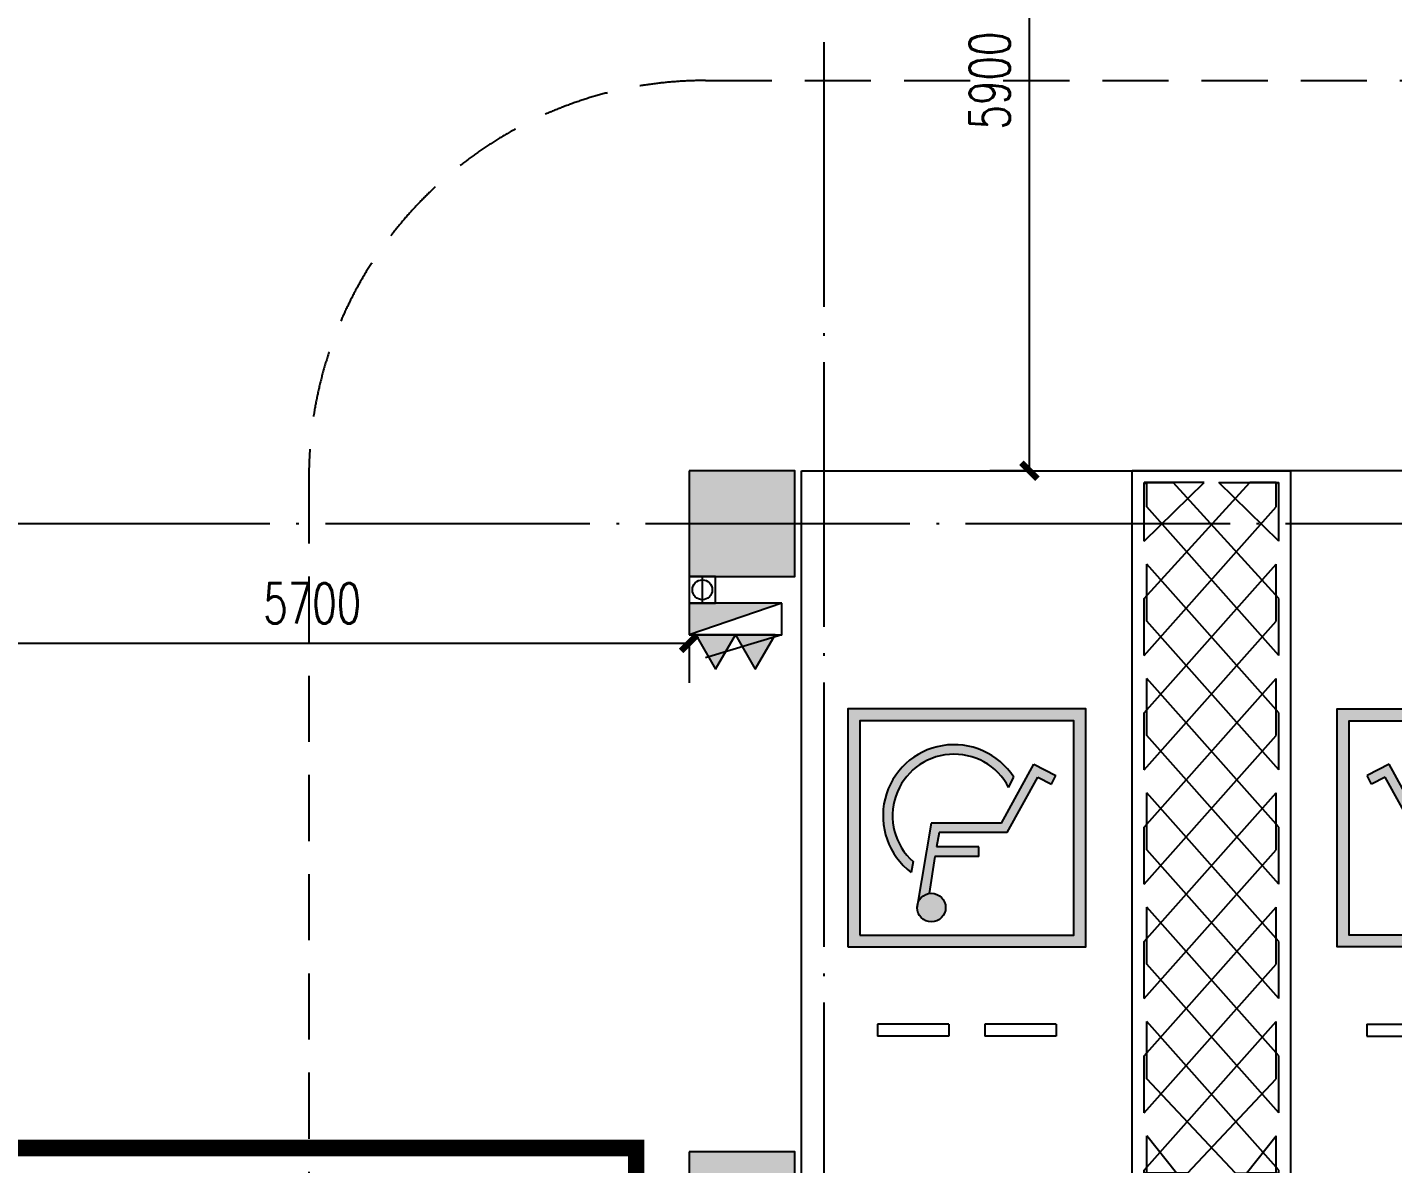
# Model space of a CAD drawing. Header units: millimetres. Extents: x 12325263 to 13848842, y -1463133 to 573208.
# Drawn here: x 12552273 to 12562597, y -1331425 to -1322835 of the extents above; entities that cross this region are included whole.
import ezdxf

# ---------------------------------------------------------------- set-up
doc = ezdxf.new("R2010")
doc.units = ezdxf.units.MM
doc.header["$LTSCALE"] = 1000
doc.linetypes.add('DASHED2', pattern=[0.375, 0.25, -0.125])
doc.linetypes.add('DOTE', pattern=[2.4200000000000004, 2, -0.2, 0.02, -0.2])
for name, color, linetype in [('#s-灭火器', 20, 'Continuous'), ('A-ANNO-DIMS', 83, 'Continuous'), ('A-AXIS', 16, 'DOTE'), ('A-COLS', 6, 'Continuous'), ('A-WALL-PATT', 8, 'Continuous'), ('A_WALL(防火墙)', 151, 'Continuous'), ('EQUIP_消火栓', 7, 'Continuous'), ('PUB_HATCH', 8, 'Continuous'), ('VPIPE-消防中', 3, 'Continuous'), ('人防墙', 6, 'Continuous'), ('商业酒店共享车位', 53, 'Continuous'), ('水条件', 1, 'Continuous'), ('车道中心线', 6, 'Continuous')]:
    doc.layers.add(name, color=color, linetype=linetype)
doc.layers.add('人防文字', color=3, linetype='Continuous', lineweight=15)
doc.styles.add('_TCH_DIM_T3', font='SIMPLEX.shx', dxfattribs={"width": 0.7058823529411765, "bigfont": 'GBCBIG.shx'})
doc.dimstyles.new('_TCH_ARCH&&120', dxfattribs={"dimtxt": 306, "dimasz": 120, "dimexe": 300, "dimexo": 360, "dimgap": 147, "dimtad": 1, "dimdec": 0, "dimzin": 0, "dimdsep": 46, "dimtxsty": '_TCH_DIM_T3', "dimblk": 'ARCHTICK', "dimcen": 0.09, "dimclrt": 7, "dimazin": 2, "dimtfac": 1, "dimtdec": 0, "dimtix": 1, "dimtmove": 2, "dimatfit": 3, "dimfxl": 1, "dimfxlon": 1, "dimtolj": 1, "dimtzin": 0, "dimarcsym": 0})

# ---------------------------------------------------------------- blocks, each defined once
blk = doc.blocks.new('asdgafgf20230228-rf3')
at = {"layer": '人防文字', "const_width": 124.9999999999999}
blk.add_lwpolyline([(8128.127523599193, 29029.58509698464), (13899.96640926041, 29029.6367182103), (13899.95927400701, 23182.85590392817), (8128.136077223346, 23182.80428123241)], close=True, dxfattribs=at)
blk = doc.blocks.new('_FZH')
blk.add_lwpolyline([(-0.5, -0.5), (0.5, -0.5), (0.5, 0.5), (-0.5, 0.5)], close=True)
at = {"layer": 'PUB_HATCH'}
blk.add_solid([(-0.5, -0.5), (0.5, -0.5), (-0.5, 0.5), (0.5, 0.5)], dxfattribs=at)
blk = doc.blocks.new('asdgadfg')
at = {"layer": 'A-COLS', "xscale": 800, "yscale": 800, "zscale": 800, "rotation": 270}
for p in [(-46619.98514414765, 59300.00000022352), (-46619.98514414765, 54150.00000022352)]:
    blk.add_blockref('_FZH', p, dxfattribs=at)
blk = doc.blocks.new('asdfasdgdrg')
at = {"layer": '车道中心线', "linetype": 'DASHED2', "ltscale": 2}
for p, q in [((-42480.83951969631, -9120.475770786172), (16011.19567256048, -9120.475770786172)), ((-45480.83833779767, -12120.47577078594), (-45480.83833779767, -19579.18337756046))]:
    blk.add_line(p, q, dxfattribs=at)
blk.add_arc((-42480.83833779767, -12120.47577078594), 3000, 90, 180, dxfattribs=at)
blk = doc.blocks.new('A$C7FE34CB8')
at = {"extrusion": (-4.726215064181508e-20, 1.233115995601054e-09, 1)}
h = blk.add_hatch(color=256, dxfattribs=at)
h.paths.add_polyline_path([(1550.00375790894, 3599.999509651214), (3350.003757670522, 3599.999469596893), (3350.003717377782, 1799.999469596893), (1550.0037176162, 1799.999510128051)])
h.paths.add_polyline_path([(1640.003755882382, 3509.999507743865), (1640.003719642758, 1889.999507743865), (3260.003719463944, 1889.999471504241), (3260.003755703568, 3509.999471504241)], flags=16)
edge = h.paths.add_edge_path(flags=0)
edge.add_line((2826.240558221936, 3302.253380138427), (2820.417538300157, 3267.269604522735))
edge.add_ellipse((2718.240558221936, 3302.253382522613), major_axis=(102.5219011450554, 33.95967878589286), ratio=0.999999999977671, start_angle=161.6728995538629, end_angle=322.7725099513697, ccw=False)
edge.add_ellipse((2718.240558221936, 3302.253382522613), major_axis=(76.36753236051386, 76.36753236051385), ratio=0.9999999999929499, start_angle=-45.00000128086242, end_angle=134.9999987191376, ccw=False)
edge = h.paths.add_edge_path(flags=0)
edge.add_line((2870.784418538213, 3036.829828578979), (2856.338039889932, 2954.900354702026))
edge.add_ellipse((2546.715377405286, 2607.943988639861), major_axis=(393.1815271696696, 248.3006233748568), ratio=0.999999999994809, start_angle=175.154776496025, end_angle=375.9813011231978, ccw=False)
edge.add_line((2133.966333344579, 2393.740488369018), (2095.103578224778, 2317.468041259795))
edge.add_ellipse((2546.780154123902, 2608.315027076751), major_axis=(153.4497585367178, 514.8367410825235), ratio=0.9999999999896629, start_angle=139.3755608686459, end_angle=339.5036748822673)
h = blk.add_hatch(color=256, dxfattribs=at)
edge = h.paths.add_edge_path()
edge.add_line((2144.882081702352, 2735.999496299773), (2659.588564947248, 2735.999484855682))
edge.add_line((2659.588564947248, 2735.999484855682), (2678.631881251931, 2843.999484378844))
edge.add_line((2678.631881251931, 2843.999484378844), (2360.003740802407, 2843.999491531402))
edge.add_line((2360.003740862012, 2843.999491531402), (2360.003742471337, 2915.999491531402))
edge.add_line((2360.003742530942, 2915.999491531402), (2691.327425554395, 2915.999483902007))
edge.add_line((2691.327425554395, 2915.999484378844), (2733.805876508355, 3195.380931217223))
edge.add_ellipse((2718.240558221936, 3302.253382522613), major_axis=(76.3675323622801, -76.36753236228014), ratio=0.9999999999775171, start_angle=323.2865157200883, end_angle=386.0996091181659)
edge.add_line((2820.417538300157, 3267.269604045898), (2720.003736808896, 2663.99948342517))
edge.add_line((2720.003736749291, 2663.99948342517), (2189.003736808896, 2663.999495346099))
edge.add_line((2189.003736868501, 2663.999495346099), (1943.848857060075, 2218.855977851897))
edge.add_line((1943.848857060075, 2218.855977851897), (1776.270740881562, 2304.241297561675))
edge.add_line((1776.270740881562, 2304.241297561675), (1808.958058312535, 2368.393766719848))
edge.add_line((1808.958058312535, 2368.393766719848), (1912.383705511689, 2315.695764381438))
edge.add_line((1912.383705452085, 2315.695764381438), (2144.882081702352, 2735.999496299773))
for p, q in [((0.003851786255836487, 5399.999547321349), (0.003717675805091858, -0.0004531554877758026)), ((3700.003851786256, 5399.999465305358), (0.003851786255836487, 5399.999547321349)), ((1200.003851786256, 5399.999521095306), (1200.003717675805, -0.0004793815314769745)), ((3700.003851786256, 5399.999465305358), (3700.003717675805, -0.0005351714789867401)), ((110.9035993367434, 5309.999455768615), (336.4661816507578, 5309.999461013824)), ((110.9035993367434, 5309.999455768615), (110.9036055952311, 5028.046227771789)), ((782.2348904758692, 5309.999468643218), (110.9036153107882, 4595.835341770202)), ((336.4661816507578, 5309.999461013824), (110.9036055952311, 5028.046227771789)), ((1110.003599777818, 5287.499476272613), (110.9036249667406, 4163.624455768615)), ((782.2348904758692, 5309.999468643218), (1110.003599241376, 5309.999476272613)), ((1110.003599241376, 5309.999476272613), (1110.003599777818, 5287.499476272613)), ((1110.003609374166, 4855.288590271026), (110.9036345630884, 3731.413569767028)), ((1110.003609374166, 4855.288590271026), (1110.003619030118, 4423.077704269439)), ((110.9036153107882, 4595.835341770202), (110.9036249667406, 4163.624455768615)), ((1110.003619030118, 4423.077704269439), (110.9036442190409, 3299.202683765441)), ((1775.003784433007, 4274.999514896423), (2315.003784373403, 4274.999514896423)), ((1775.003784492612, 4184.999514896423), (1775.003784433007, 4274.999514896423)), ((2315.003784433007, 4184.999514896423), (2315.003784373403, 4274.999514896423)), ((2585.003784433007, 4184.999514896423), (2585.003784373403, 4274.999514896423)), ((2585.003784373403, 4274.999514896423), (3125.003784313798, 4274.999514896423)), ((3125.003784373403, 4184.999514896423), (3125.003784313798, 4274.999514896423)), ((1775.003784492612, 4184.999514896423), (2315.003784433007, 4184.999514896423)), ((2585.003784433007, 4184.999514896423), (3125.003784373403, 4184.999514896423)), ((1110.00362868607, 3990.866818267852), (110.9036538749933, 2866.991797763854)), ((1110.00362868607, 3990.866818267852), (1110.003638401628, 3558.655932266265)), ((110.9036345630884, 3731.413569767028), (110.9036442190409, 3299.202683765441)), ((1110.003638401628, 3558.655932266265), (110.9036635905504, 2434.780911762267)), ((2720.003736749291, 2663.99948342517), (2826.968435660005, 3306.626352149993)), ((1110.00364805758, 3126.445046264678), (110.9036732465029, 2002.57002576068)), ((1110.00364805758, 3126.445046264678), (1110.003657653928, 2694.234160263091)), ((2691.327425554395, 2915.999484378844), (2733.80587644875, 3195.380931217223)), ((2856.338039889932, 2954.900354702026), (2870.784418538213, 3036.829828578979)), ((2360.003742530942, 2915.999491531402), (2691.327425554395, 2915.999484378844)), ((2360.003742530942, 2915.999491531402), (2360.003740862012, 2843.999491531402)), ((110.9036538749933, 2866.991797763854), (110.9036635905504, 2434.780911762267)), ((2360.003740862012, 2843.999491531402), (2678.631881251931, 2843.999484378844)), ((2659.588564947248, 2735.999484855682), (2678.631881251931, 2843.999484378844)), ((1110.003657653928, 2694.234160263091), (110.9036829024553, 1570.359139759094)), ((2144.882081702352, 2735.999496299773), (1912.383705452085, 2315.695764381438)), ((2144.882081702352, 2735.999496299773), (2659.588564947248, 2735.999484855682)), ((2189.003736808896, 2663.999495346099), (1943.848857060075, 2218.855977851897)), ((2189.003736808896, 2663.999495346099), (2720.003736808896, 2663.99948342517)), ((2133.966333344579, 2393.740488369018), (2095.103578224778, 2317.468041259795)), ((1808.958058312535, 2368.393766719848), (1776.270740881562, 2304.241297561675)), ((1943.848857060075, 2218.855977851897), (1776.270740881562, 2304.241297561675)), ((1912.383705452085, 2315.695764381438), (1808.958058312535, 2368.393766719848)), ((1110.00366730988, 2262.023274261504), (110.9036925584078, 1138.148253757507)), ((1110.00366730988, 2262.023274261504), (1110.003677025437, 1829.812388259917)), ((110.9036732465029, 2002.57002576068), (110.9036828428507, 1570.359139759094)), ((1110.003677025437, 1829.812388259917), (110.9037022143602, 705.9373677559197)), ((1110.00368668139, 1397.601502258331), (110.9037119299173, 273.7264817543328)), ((1110.00368668139, 1397.601502258331), (1110.003696337342, 965.3906162567437)), ((110.9036925584078, 1138.148253757507), (110.9037022143602, 705.9373677559197)), ((1110.003696337342, 965.3906162567437), (309.6908041387796, 89.99946101382375)), ((1110.00370593369, 533.1797302551568), (655.459512963891, 89.99946864321828)), ((1110.00370593369, 533.1797302551568), (1110.003715887666, 89.99947674944997)), ((110.9037119299173, 273.7264817543328), (110.9037159830332, 89.99945624545217)), ((110.9037159830332, 89.99945624545217), (309.6908041387796, 89.99946101382375)), ((655.4595129042864, 89.99946864321828), (1110.003715887666, 89.99947674944997)), ((1110.003715649247, 100.9688442535698), (1101.228221729398, 89.99947627261281)), ((3700.003717675805, -0.0005351714789867401), (0.003717675805091858, -0.0004531554877758026))]:
    blk.add_line(p, q)
for points in [[(3350.003757670522, 3599.999469596893), (1550.00375790894, 3599.999509651214), (1550.0037176162, 1799.999510128051), (3350.003717377782, 1799.999469596893)], [(3260.003755703568, 3509.999471504241), (1640.003755882382, 3509.999507743865), (1640.003719642758, 1889.999507743865), (3260.003719463944, 1889.999471504241)]]:
    blk.add_lwpolyline(points, close=True)
blk.add_circle((2718.240558221936, 3302.253382522613), 107.9999999888241)
for centre, radius, start, end in [((2546.780154123902, 2608.315027076751), 537.2184828932517, 212.7786005903329, 52.90671910399848), ((2546.715377405286, 2607.943988639861), 465.0214112035156, 207.4278561677358, 48.25436300984365)]:
    blk.add_arc(centre, radius, start, end)
blk = doc.blocks.new('管位')
at = {"layer": '水条件'}
blk.add_line((12573125.95161151, 675360.3646074757), (12573125.95161151, 675160.3646074757), dxfattribs=at)
blk.add_lwpolyline([(12573025.95161151, 675360.3646074757), (12573225.95161151, 675360.3646074757), (12573225.95161151, 675160.3646074757), (12573025.95161151, 675160.3646074757)], close=True, dxfattribs=at)
blk = doc.blocks.new('灭火器')
at = {"layer": '#s-灭火器', "ltscale": 1000}
for points in [[(292444.1076592965, 59706.6250948105), (292144.1076592965, 59706.6250948105), (292294.1076592965, 59446.81747367606)], [(292744.1076592965, 59706.6250948105), (292444.1076592965, 59706.6250948105), (292594.1076592965, 59446.81747367606)]]:
    blk.add_hatch(color=256, dxfattribs=at).paths.add_polyline_path(points)
for points in [[(292294.1076592965, 59446.81747367606), (292444.1076592965, 59706.6250948105), (292144.1076592965, 59706.6250948105)], [(292594.1076592965, 59446.81747367606), (292744.1076592965, 59706.6250948105), (292444.1076592965, 59706.6250948105)]]:
    blk.add_lwpolyline(points, close=True, dxfattribs=at)
blk = doc.blocks.new('$TWTSYS$00000508')
for p, q in [((-0.5, 0.5), (0.3236161731911125, 1.224064056863426)), ((-0.5, 0.5), (-0.5, -0.5)), ((-0.5, -0.5), (0.5, 0.5)), ((0.5, 0.5), (-0.5, 0.5)), ((0.5, -0.5), (0.5, 0.5)), ((-0.5, -0.5), (0.5, -0.5))]:
    blk.add_line(p, q)
blk.add_solid([(0.5, -0.5), (0.5, 0.5), (-0.5, -0.5)])
blk = doc.blocks.new('消火栓')
at = {"layer": '#s-灭火器', "rotation": 180.0000000000001}
blk.add_blockref('灭火器', (12864422.05702452, 734931.81413663), dxfattribs=at)
at = {"layer": 'EQUIP_消火栓', "xscale": 700, "yscale": 240, "zscale": 700}
blk.add_blockref('$TWTSYS$00000508', (12571977.94936522, 675105.1890418193), dxfattribs=at)
blk = doc.blocks.new('asdfsadfasdfsa')
at = {"layer": 'VPIPE-消防中'}
blk.add_circle((-820.0022808071226, 28350.00000104983), 75, dxfattribs=at)
at = {"rotation": 180}
blk.add_blockref('消火栓', (12571407.9493654, 703235.1890420972), dxfattribs=at)
at = {"layer": '水条件', "xscale": -1, "rotation": 180}
blk.add_blockref('管位', (-12573945.95389224, 703610.3646076873), dxfattribs=at)
blk = doc.blocks.new('qlzw')
at = {"layer": 'A-AXIS'}
for p, q in [((12424866.81071017, 979489.7590900625), (12424866.81071017, 1082089.759090747)), ((12411416.81071017, 1055289.759090748), (12486866.81071017, 1055289.759090747))]:
    blk.add_line(p, q, dxfattribs=at)
blk = doc.blocks.new('_ArchTick')
at = {"color": 0, "linetype": 'ByBlock', "const_width": 0.4}
blk.add_lwpolyline([(-0.5, -0.5), (0.5, 0.5)], dxfattribs=at)
blk = doc.blocks.new('*D3303')
at = {"layer": 'A-ANNO-DIMS', "color": 0, "lineweight": -2, "transparency": 16777216}
for p, q in [((12559850.99990142, -1320286.785631776), (12559549.99990142, -1320286.785631776)), ((12559849.99990142, -1326186.785797125), (12559849.99990142, -1320286.785631776)), ((12559850.99990142, -1326186.785797125), (12559549.99990142, -1326186.785797125))]:
    blk.add_line(p, q, dxfattribs=at)
at = {"layer": 'Defpoints', "color": 0, "transparency": 16777216}
for p in [(12559849.99990142, -1320286.785631776), (12560676.8210777, -1320286.785631776), (12560676.82135502, -1326186.785797125)]:
    blk.add_point(p, dxfattribs=at)
at = {"layer": 'A-ANNO-DIMS', "color": 0, "lineweight": -2, "transparency": 16777216, "xscale": 120, "yscale": 120, "zscale": 120}
for p, rotation in [((12559849.99990142, -1320286.785631776), 90), ((12559849.99990142, -1326186.785797125), 270)]:
    blk.add_blockref('_ArchTick', p, dxfattribs=dict(at, rotation=rotation))
at = {"layer": 'A-ANNO-DIMS', "color": 7, "transparency": 16777216, "insert": (12559549.99990142, -1323236.785714449), "char_height": 306, "attachment_point": 5, "rotation": 90, "style": '_TCH_DIM_T3'}
blk.add_mtext('\\A1;5900', dxfattribs=at)
blk = doc.blocks.new('*D3697')
at = {"layer": 'A-ANNO-DIMS', "color": 0, "lineweight": -2, "transparency": 16777216}
for p, q in [((12551576.81071018, -1327488.283686462), (12551576.81071018, -1327789.283686462)), ((12551576.81071018, -1327489.283686462), (12557276.8210777, -1327489.283686462)), ((12557276.8210777, -1327488.283686462), (12557276.8210777, -1327789.283686462))]:
    blk.add_line(p, q, dxfattribs=at)
at = {"layer": 'Defpoints', "color": 0, "transparency": 16777216}
for p in [(12551576.81071018, -1326586.785749282), (12557276.8210777, -1326586.785749282), (12557276.8210777, -1327489.283686462)]:
    blk.add_point(p, dxfattribs=at)
at = {"layer": 'A-ANNO-DIMS', "color": 0, "lineweight": -2, "transparency": 16777216, "xscale": 120, "yscale": 120, "zscale": 120, "rotation": 180}
blk.add_blockref('_ArchTick', (12551576.81071018, -1327489.283686462), dxfattribs=at)
at = {"layer": 'A-ANNO-DIMS', "color": 0, "lineweight": -2, "transparency": 16777216, "xscale": 120, "yscale": 120, "zscale": 120}
blk.add_blockref('_ArchTick', (12557276.8210777, -1327489.283686462), dxfattribs=at)
at = {"layer": 'A-ANNO-DIMS', "color": 7, "transparency": 16777216, "insert": (12554426.81589394, -1327189.283686462), "char_height": 306, "attachment_point": 5, "style": '_TCH_DIM_T3'}
blk.add_mtext('\\A1;5700', dxfattribs=at)

msp = doc.modelspace()

# ---------------------------------------------------------------- hatches: boundary and pattern name
at = {"layer": 'A-WALL-PATT'}
h = msp.add_hatch(dxfattribs=at)
h.set_pattern_fill('ANSI37', color=252, scale=400)
h.set_pattern_definition([(45, (0, 0), (-449.0128060534576, 449.0128060534577), []), (135, (0, 0), (-449.0128060534577, -449.0128060534576), [])])
h.paths.add_polyline_path([(12504241.55586849, -1283957.969702356), (12637591.55586849, -1283957.969702356), (12637591.55586849, -1405607.969702357), (12504241.55586849, -1405607.969702357)])
h.paths.add_polyline_path([(12536667.44397216, -1284257.519106785), (12508912.19756728, -1303721.738868847), (12510476.64282127, -1305952.577048315), (12510476.64282127, -1360683.544963154), (12523697.00987751, -1360697.49956174), (12523657.22736275, -1398386.82786861), (12613949.47046454, -1398386.680534865), (12628138.60885084, -1317575.91585782), (12611264.04117262, -1314612.999011876), (12574996.82054267, -1314612.957628954), (12574997.80363845, -1307236.807132755), (12568296.80851373, -1307236.814778964), (12568296.81176471, -1310085.914022335), (12554779.15267792, -1310084.112384246)], flags=16)

# ---------------------------------------------------------------- block references
for name, p in [('asdgadfg', (12604296.80622208, -1385886.785749967)), ('asdfsadfasdfsa', (12558196.82335843, -1355436.785749963)), ('asdfasdgdrg', (12599882.65250699, -1314116.310066598))]:
    msp.add_blockref(name, p)
at = {"layer": 'A_WALL(防火墙)'}
msp.add_blockref('qlzw', (133430.0103675351, -2381876.544840029), dxfattribs=at)
at = {"layer": '人防墙'}
msp.add_blockref('asdgafgf20230228-rf3', (12542976.84237531, -1360336.81884318), dxfattribs=at)
at = {"layer": '商业酒店共享车位', "rotation": 179.9999985770096}
msp.add_blockref('A$C7FE34CB8', (12561826.8247956, -1326186.786376809), dxfattribs=at)
at = {"layer": '商业酒店共享车位', "xscale": -1, "rotation": 180.0000014229904}
msp.add_blockref('A$C7FE34CB8', (12560626.81730561, -1326186.786252631), dxfattribs=at)

# ---------------------------------------------------------------- dimensions: what is measured, and where the dimension line sits
at = {"layer": 'A-ANNO-DIMS'}
for p1, p2, distance, picture, middle in [((12560676.82135502, -1326186.785797125), (12560676.8210777, -1320286.785631776), 826.8211762811981, '*D3303', (12559549.99990142, -1323236.785714449)), ((12551576.81071018, -1326586.785749282), (12557276.8210777, -1326586.785749282), -902.497937180102, '*D3697', (12554426.81589394, -1327189.283686462))]:
    dim = msp.add_aligned_dim(p1=p1, p2=p2, distance=distance, dimstyle='_TCH_ARCH&&120', dxfattribs=at)
    dim.commit()
    dim.dimension.update_dxf_attribs({"geometry": picture, "text_midpoint": middle})

doc.saveas('drawing.dxf')
